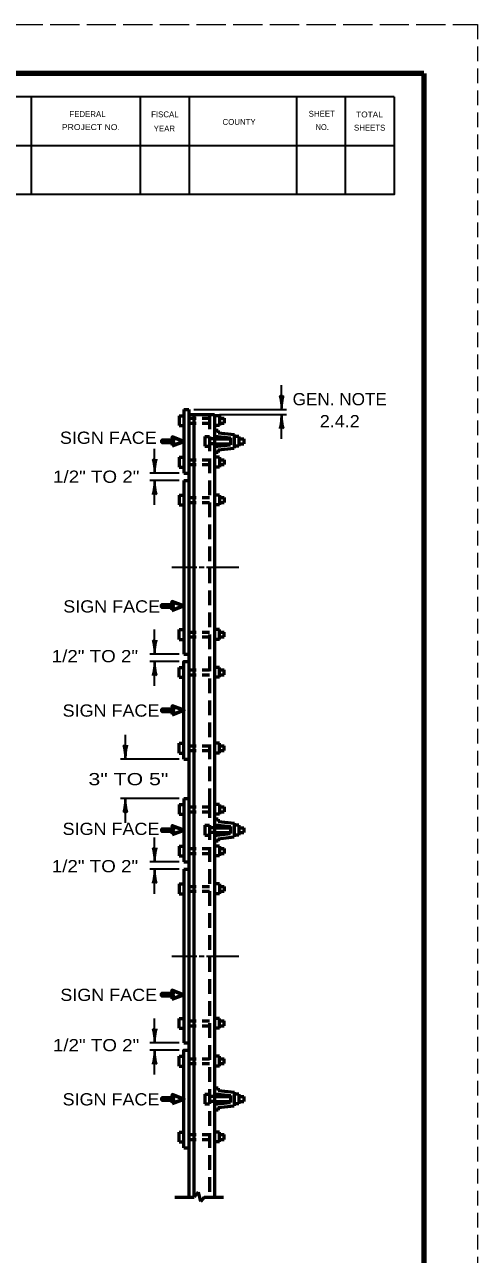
# Model space of a CAD drawing. Extents: x -45 to 635, y -382 to 59.
# Drawn here: x 542.4 to 635.2, y -193 to 58.5 of the extents above; entities that cross this region are included whole.
import ezdxf
from ezdxf.enums import TextEntityAlignment as Align

# ---------------------------------------------------------------- set-up
doc = ezdxf.new("R2010")
doc.units = 0
for name, pattern in [('LONG_DASHED', [7.5, 6, -1.5]), ('MEDIUM_DASHED', [4.5, 3, -1.5]), ('SHORT_DASHED', [2.7, 1.5, -1.2])]:
    doc.linetypes.add(name, pattern=pattern)
doc.layers.add('1', color=7, linetype='Continuous', lineweight=53)
doc.layers.add('61', color=7, linetype='Continuous', lineweight=35)

msp = doc.modelspace()

# ---------------------------------------------------------------- linework, layer by layer
at = {"layer": '1', "linetype": 'MEDIUM_DASHED', "lineweight": 13}
msp.add_line((635.189, 58.54), (635.169, -381.48), dxfattribs=at)
at = {"layer": '1', "lineweight": 35}
for p, q in [((595.089, -20.198), (595.089, -15.198)), ((577.089, -20.198), (596.089, -20.198)), ((582.339, -21.198), (596.089, -21.198)), ((595.089, -26.198), (595.089, -21.198)), ((569.089, -33.198), (569.089, -28.198)), ((574.089, -33.198), (568.089, -33.198)), ((574.089, -34.698), (568.089, -34.698)), ((569.089, -39.698), (569.089, -34.698)), ((572.589, -52.448), (577.714, -52.448)), ((578.214, -52.448), (579.214, -52.448)), ((579.714, -52.448), (586.339, -52.448)), ((569.089, -70.198), (569.089, -65.198)), ((574.089, -70.198), (568.089, -70.198)), ((574.089, -71.698), (568.089, -71.698)), ((569.089, -76.698), (569.089, -71.698)), ((563.089, -91.698), (563.089, -86.698)), ((574.089, -91.698), (562.089, -91.698)), ((574.089, -99.698), (562.089, -99.698)), ((563.089, -104.698), (563.089, -99.698)), ((569.089, -112.698), (569.089, -107.698)), ((574.089, -112.698), (568.089, -112.698)), ((574.089, -114.198), (568.089, -114.198)), ((569.089, -119.198), (569.089, -114.198)), ((572.589, -131.948), (577.714, -131.948)), ((578.214, -131.948), (579.214, -131.948)), ((579.714, -131.948), (586.339, -131.948)), ((569.089, -149.698), (569.089, -144.698)), ((574.089, -149.698), (568.089, -149.698)), ((574.089, -151.198), (568.089, -151.198)), ((569.089, -156.198), (569.089, -151.198))]:
    msp.add_line(p, q, dxfattribs=at)
at = {"layer": '1'}
for p, q in [((574.089, -21.448), (574.089, -23.448)), ((574.089, -21.448), (575.089, -21.448)), ((575.089, -20.198), (575.089, -33.198)), ((575.089, -20.198), (576.089, -20.198)), ((576.089, -21.198), (581.339, -21.198)), ((577.089, -21.198), (577.089, -100.698)), ((581.339, -21.198), (581.339, -100.698)), ((582.339, -21.448), (581.339, -21.448)), ((582.339, -21.448), (582.339, -23.448)), ((582.339, -21.948), (583.339, -21.948)), ((583.339, -21.948), (583.339, -22.948)), ((574.089, -23.448), (575.089, -23.448)), ((582.339, -23.448), (581.339, -23.448)), ((582.089, -24.448), (581.339, -24.448)), ((582.089, -24.448), (582.089, -24.948)), ((582.089, -24.948), (585.339, -25.309)), ((582.339, -22.948), (583.339, -22.948)), ((579.339, -25.698), (579.339, -27.698)), ((579.339, -25.698), (580.339, -25.698)), ((581.339, -25.619), (584.589, -25.98)), ((581.339, -26.198), (584.589, -26.198)), ((581.339, -27.198), (584.589, -27.198)), ((581.339, -27.777), (584.589, -27.416)), ((584.589, -25.98), (584.589, -27.416)), ((585.339, -25.309), (585.339, -28.087)), ((586.339, -25.698), (585.339, -25.698)), ((586.339, -25.698), (586.339, -27.698)), ((586.339, -26.198), (587.339, -26.198)), ((586.339, -27.198), (587.339, -27.198)), ((587.339, -26.198), (587.339, -27.198)), ((574.089, -29.948), (574.089, -31.948)), ((574.089, -29.948), (575.089, -29.948)), ((579.339, -27.698), (580.339, -27.698)), ((582.089, -28.948), (581.339, -28.948)), ((582.339, -29.948), (581.339, -29.948)), ((582.089, -28.448), (585.339, -28.087)), ((582.089, -28.448), (582.089, -28.948)), ((582.339, -29.948), (582.339, -31.948)), ((586.339, -27.698), (585.339, -27.698)), ((574.089, -31.948), (575.089, -31.948)), ((582.339, -31.948), (581.339, -31.948)), ((582.339, -30.448), (583.339, -30.448)), ((582.339, -31.448), (583.339, -31.448)), ((583.339, -30.448), (583.339, -31.448)), ((575.089, -33.198), (576.089, -33.198)), ((575.089, -34.698), (575.089, -70.198)), ((575.089, -34.698), (576.089, -34.698)), ((574.089, -37.698), (574.089, -39.698)), ((574.089, -37.698), (575.089, -37.698)), ((582.339, -37.698), (581.339, -37.698)), ((582.339, -37.698), (582.339, -39.698)), ((574.089, -39.698), (575.089, -39.698)), ((582.339, -39.698), (581.339, -39.698)), ((582.339, -38.198), (583.339, -38.198)), ((582.339, -39.198), (583.339, -39.198)), ((583.339, -38.198), (583.339, -39.198)), ((574.089, -67.198), (574.089, -65.198)), ((574.089, -65.198), (575.089, -65.198)), ((582.339, -65.198), (581.339, -65.198)), ((582.339, -67.198), (582.339, -65.198)), ((574.089, -67.198), (575.089, -67.198)), ((582.339, -67.198), (581.339, -67.198)), ((582.339, -65.698), (583.339, -65.698)), ((582.339, -66.698), (583.339, -66.698)), ((583.339, -66.698), (583.339, -65.698)), ((575.089, -70.198), (576.089, -70.198)), ((574.089, -74.948), (574.089, -72.948)), ((574.089, -72.948), (575.089, -72.948)), ((574.089, -74.948), (575.089, -74.948)), ((582.339, -72.948), (581.339, -72.948)), ((582.339, -74.948), (581.339, -74.948)), ((582.339, -74.948), (582.339, -72.948)), ((582.339, -73.448), (583.339, -73.448)), ((582.339, -74.448), (583.339, -74.448)), ((583.339, -74.448), (583.339, -73.448)), ((574.089, -90.448), (574.089, -88.448)), ((574.089, -88.448), (575.089, -88.448)), ((574.089, -90.448), (575.089, -90.448)), ((582.339, -88.448), (581.339, -88.448)), ((582.339, -90.448), (581.339, -90.448)), ((582.339, -90.448), (582.339, -88.448)), ((582.339, -88.948), (583.339, -88.948)), ((582.339, -89.948), (583.339, -89.948)), ((583.339, -89.948), (583.339, -88.948)), ((575.089, -91.698), (576.089, -91.698)), ((575.089, -99.698), (575.089, -112.698)), ((575.089, -99.698), (576.089, -99.698)), ((574.089, -100.948), (574.089, -102.948)), ((574.089, -100.948), (575.089, -100.948)), ((574.089, -102.948), (575.089, -102.948)), ((577.089, -100.698), (577.089, -181.219)), ((581.339, -100.698), (581.339, -181.219)), ((582.339, -100.948), (581.339, -100.948)), ((582.339, -102.948), (581.339, -102.948)), ((582.339, -100.948), (582.339, -102.948)), ((582.339, -101.448), (583.339, -101.448)), ((582.339, -102.448), (583.339, -102.448)), ((583.339, -101.448), (583.339, -102.448)), ((579.339, -105.198), (579.339, -107.198)), ((579.339, -105.198), (580.339, -105.198)), ((582.089, -103.948), (581.339, -103.948)), ((581.339, -105.119), (584.589, -105.48)), ((582.089, -103.948), (582.089, -104.448)), ((582.089, -104.448), (585.339, -104.809)), ((584.589, -105.48), (584.589, -106.916)), ((585.339, -104.809), (585.339, -107.587)), ((586.339, -105.198), (585.339, -105.198)), ((586.339, -105.198), (586.339, -107.198)), ((579.339, -107.198), (580.339, -107.198)), ((581.339, -105.698), (584.589, -105.698)), ((581.339, -106.698), (584.589, -106.698)), ((581.339, -107.277), (584.589, -106.916)), ((582.089, -107.948), (585.339, -107.587)), ((582.089, -107.948), (582.089, -108.448)), ((586.339, -107.198), (585.339, -107.198)), ((586.339, -105.698), (587.339, -105.698)), ((586.339, -106.698), (587.339, -106.698)), ((587.339, -105.698), (587.339, -106.698)), ((574.089, -109.448), (574.089, -111.448)), ((574.089, -109.448), (575.089, -109.448)), ((582.089, -108.448), (581.339, -108.448)), ((582.339, -109.448), (581.339, -109.448)), ((582.339, -109.448), (582.339, -111.448)), ((582.339, -109.948), (583.339, -109.948)), ((583.339, -109.948), (583.339, -110.948)), ((574.089, -111.448), (575.089, -111.448)), ((575.089, -112.698), (576.089, -112.698)), ((582.339, -111.448), (581.339, -111.448)), ((582.339, -110.948), (583.339, -110.948)), ((575.089, -114.198), (575.089, -149.698)), ((575.089, -114.198), (576.089, -114.198)), ((574.089, -117.198), (574.089, -119.198)), ((574.089, -117.198), (575.089, -117.198)), ((582.339, -117.198), (581.339, -117.198)), ((582.339, -117.198), (582.339, -119.198)), ((582.339, -117.698), (583.339, -117.698)), ((583.339, -117.698), (583.339, -118.698)), ((574.089, -119.198), (575.089, -119.198)), ((582.339, -119.198), (581.339, -119.198)), ((582.339, -118.698), (583.339, -118.698)), ((574.089, -146.698), (574.089, -144.698)), ((574.089, -144.698), (575.089, -144.698)), ((582.339, -144.698), (581.339, -144.698)), ((582.339, -146.698), (582.339, -144.698)), ((582.339, -145.198), (583.339, -145.198)), ((583.339, -146.198), (583.339, -145.198)), ((574.089, -146.698), (575.089, -146.698)), ((582.339, -146.698), (581.339, -146.698)), ((582.339, -146.198), (583.339, -146.198)), ((575.089, -149.698), (576.089, -149.698)), ((574.089, -154.448), (574.089, -152.448)), ((574.089, -152.448), (575.089, -152.448)), ((582.339, -152.448), (581.339, -152.448)), ((582.339, -154.448), (582.339, -152.448)), ((582.339, -152.948), (583.339, -152.948)), ((583.339, -153.948), (583.339, -152.948)), ((574.089, -154.448), (575.089, -154.448)), ((582.339, -154.448), (581.339, -154.448)), ((582.339, -153.948), (583.339, -153.948)), ((579.339, -160.198), (579.339, -162.198)), ((579.339, -160.198), (580.339, -160.198)), ((582.089, -158.948), (581.339, -158.948)), ((581.339, -160.119), (584.589, -160.481)), ((581.339, -160.698), (584.589, -160.698)), ((582.089, -158.948), (582.089, -159.448)), ((582.089, -159.448), (585.339, -159.809)), ((584.589, -160.481), (584.589, -161.916)), ((585.339, -159.809), (585.339, -162.587)), ((586.339, -160.198), (585.339, -160.198)), ((586.339, -160.198), (586.339, -162.198)), ((586.339, -160.698), (587.339, -160.698)), ((587.339, -160.698), (587.339, -161.698)), ((579.339, -162.198), (580.339, -162.198)), ((581.339, -161.698), (584.589, -161.698)), ((581.339, -162.277), (584.589, -161.916)), ((582.089, -163.448), (581.339, -163.448)), ((582.089, -162.948), (585.339, -162.587)), ((582.089, -162.948), (582.089, -163.448)), ((586.339, -162.198), (585.339, -162.198)), ((586.339, -161.698), (587.339, -161.698)), ((574.089, -169.948), (574.089, -167.948)), ((574.089, -167.948), (575.089, -167.948)), ((582.339, -167.948), (581.339, -167.948)), ((582.339, -169.948), (582.339, -167.948)), ((582.339, -168.448), (583.339, -168.448)), ((583.339, -169.448), (583.339, -168.448)), ((574.089, -169.948), (575.089, -169.948)), ((582.339, -169.948), (581.339, -169.948)), ((582.339, -169.448), (583.339, -169.448)), ((575.089, -171.198), (576.089, -171.198)), ((577.977, -180.266), (577.198, -181.239)), ((577.977, -180.266), (578.452, -182.171)), ((573.198, -181.239), (577.198, -181.239)), ((579.198, -181.239), (578.452, -182.171)), ((579.198, -181.239), (583.198, -181.239))]:
    msp.add_line(p, q, dxfattribs=at)
at = {"layer": '1', "linetype": 'SHORT_DASHED'}
for p, q in [((576.089, -21.948), (581.339, -21.948)), ((576.089, -22.948), (581.339, -22.948)), ((581.339, -26.198), (580.339, -26.198)), ((581.339, -27.198), (580.339, -27.198)), ((576.089, -30.448), (581.339, -30.448)), ((576.089, -31.448), (581.339, -31.448)), ((576.089, -38.198), (581.339, -38.198)), ((576.089, -39.198), (581.339, -39.198)), ((576.089, -65.698), (581.339, -65.698)), ((576.089, -66.698), (581.339, -66.698)), ((576.089, -73.448), (581.339, -73.448)), ((576.089, -74.448), (581.339, -74.448)), ((576.089, -88.948), (581.339, -88.948)), ((576.089, -89.948), (581.339, -89.948)), ((576.089, -101.448), (581.339, -101.448)), ((576.089, -102.448), (581.339, -102.448)), ((581.339, -105.698), (580.339, -105.698)), ((581.339, -106.698), (580.339, -106.698)), ((576.089, -109.948), (581.339, -109.948)), ((576.089, -110.948), (581.339, -110.948)), ((576.089, -117.698), (581.339, -117.698)), ((576.089, -118.698), (581.339, -118.698)), ((576.089, -145.198), (581.339, -145.198)), ((576.089, -146.198), (581.339, -146.198)), ((576.089, -152.948), (581.339, -152.948)), ((576.089, -153.948), (581.339, -153.948)), ((581.339, -160.698), (580.339, -160.698)), ((581.339, -161.698), (580.339, -161.698)), ((576.089, -168.448), (581.339, -168.448)), ((576.089, -169.448), (581.339, -169.448))]:
    msp.add_line(p, q, dxfattribs=at)
at = {"layer": '1', "linetype": 'MEDIUM_DASHED'}
for p, q in [((580.339, -21.198), (580.339, -100.698)), ((580.339, -100.698), (580.339, -181.219))]:
    msp.add_line(p, q, dxfattribs=at)
at = {"layer": '1'}
for points in [[(576.089, -20.198), (576.089, -34.698), (576.089, -99.698)], [(575.089, -91.698), (575.089, -71.698), (576.089, -71.698)], [(576.089, -99.698), (576.089, -114.198), (576.089, -181.198)], [(575.089, -171.198), (575.089, -151.198), (576.089, -151.198)]]:
    msp.add_lwpolyline(points, dxfattribs=at)
at = {"layer": '1', "lineweight": 60}
for points in [[(572.704, -27.598), (575.089, -26.698), (572.704, -25.798), (572.975, -26.473), (570.589, -26.473), (570.589, -26.923), (572.975, -26.923)], [(572.636, -61.25), (575.021, -60.35), (572.636, -59.45), (572.906, -60.125), (570.521, -60.125), (570.521, -60.575), (572.906, -60.575)], [(572.704, -82.598), (575.089, -81.698), (572.704, -80.798), (572.975, -81.473), (570.589, -81.473), (570.589, -81.923), (572.975, -81.923)], [(572.704, -107.098), (575.089, -106.198), (572.704, -105.298), (572.975, -105.973), (570.589, -105.973), (570.589, -106.423), (572.975, -106.423)], [(572.636, -140.75), (575.021, -139.85), (572.636, -138.95), (572.906, -139.625), (570.521, -139.625), (570.521, -140.075), (572.906, -140.075)], [(572.704, -162.098), (575.089, -161.198), (572.704, -160.298), (572.975, -160.973), (570.589, -160.973), (570.589, -161.423), (572.975, -161.423)]]:
    msp.add_lwpolyline(points, close=True, dxfattribs=at)
at = {"layer": '1', "lineweight": 40}
for centre, major_axis, ratio, start_param, end_param in [((594.813, -19.107), (0.156, -1.786), 0.122415, 0.8963533, 3.1415927), ((594.813, -19.107), (0.156, -1.786), 0.122415, 0.8963533, 3.1415927), ((595.301, -19.078), (-0.176, -1.756), 0.07063, 3.1407148, 5.41811), ((595.301, -19.078), (-0.176, -1.756), 0.07063, 3.1407148, 5.41811), ((594.878, -22.319), (0.176, 1.756), 0.07063, 3.1407148, 5.41811), ((595.366, -22.289), (-0.156, 1.786), 0.122415, 0.8963533, 3.1415927), ((568.813, -32.107), (0.156, -1.786), 0.122415, 0.8963533, 3.1415927), ((568.813, -32.107), (0.156, -1.786), 0.122415, 0.8963533, 3.1415927), ((569.301, -32.078), (-0.176, -1.756), 0.07063, 3.1407148, 5.41811), ((569.301, -32.078), (-0.176, -1.756), 0.07063, 3.1407148, 5.41811), ((568.878, -35.819), (0.176, 1.756), 0.07063, 3.1407148, 5.41811), ((569.366, -35.789), (-0.156, 1.786), 0.122415, 0.8963533, 3.1415927), ((568.813, -69.107), (0.156, -1.786), 0.122415, 0.8963533, 3.1415927), ((568.813, -69.107), (0.156, -1.786), 0.122415, 0.8963533, 3.1415927), ((569.301, -69.078), (-0.176, -1.756), 0.07063, 3.1407148, 5.41811), ((569.301, -69.078), (-0.176, -1.756), 0.07063, 3.1407148, 5.41811), ((568.878, -72.819), (0.176, 1.756), 0.07063, 3.1407148, 5.41811), ((569.366, -72.789), (-0.156, 1.786), 0.122415, 0.8963533, 3.1415927), ((562.813, -90.607), (0.156, -1.786), 0.122415, 0.8963533, 3.1415927), ((562.813, -90.607), (0.156, -1.786), 0.122415, 0.8963533, 3.1415927), ((563.301, -90.578), (-0.176, -1.756), 0.07063, 3.1407148, 5.41811), ((563.301, -90.578), (-0.176, -1.756), 0.07063, 3.1407148, 5.41811), ((562.878, -100.819), (0.176, 1.756), 0.07063, 3.1407148, 5.41811), ((562.878, -100.819), (0.176, 1.756), 0.07063, 3.1407148, 5.41811), ((563.366, -100.789), (-0.156, 1.786), 0.122415, 0.8963533, 3.1415927), ((563.366, -100.789), (-0.156, 1.786), 0.122415, 0.8963533, 3.1415927), ((568.813, -111.607), (0.156, -1.786), 0.122415, 0.8963533, 3.1415927), ((568.813, -111.607), (0.156, -1.786), 0.122415, 0.8963533, 3.1415927), ((569.301, -111.578), (-0.176, -1.756), 0.07063, 3.1407148, 5.41811), ((569.301, -111.578), (-0.176, -1.756), 0.07063, 3.1407148, 5.41811), ((568.878, -115.319), (0.176, 1.756), 0.07063, 3.1407148, 5.41811), ((569.366, -115.289), (-0.156, 1.786), 0.122415, 0.8963533, 3.1415927), ((568.813, -148.607), (0.156, -1.786), 0.122415, 0.8963533, 3.1415927), ((568.813, -148.607), (0.156, -1.786), 0.122415, 0.8963533, 3.1415927), ((569.301, -148.578), (-0.176, -1.756), 0.07063, 3.1407148, 5.41811), ((569.301, -148.578), (-0.176, -1.756), 0.07063, 3.1407148, 5.41811), ((568.878, -152.319), (0.176, 1.756), 0.07063, 3.1407148, 5.41811), ((568.878, -152.319), (0.176, 1.756), 0.07063, 3.1407148, 5.41811), ((569.366, -152.289), (-0.156, 1.786), 0.122415, 0.8963533, 3.1415927), ((569.366, -152.289), (-0.156, 1.786), 0.122415, 0.8963533, 3.1415927)]:
    msp.add_ellipse(centre, major_axis=major_axis, ratio=ratio, start_param=start_param, end_param=end_param, dxfattribs=at)
at = {"layer": '61', "linetype": 'LONG_DASHED', "lineweight": 13}
msp.add_line((-44.831, 58.54), (635.189, 58.54), dxfattribs=at)
at = {"layer": '61', "lineweight": 158}
msp.add_line((624.209, 48.54), (624.229, -371.5), dxfattribs=at)
at = {"layer": '61'}
for p, q in [((543.809, 43.78), (543.809, 23.78)), ((566.129, 43.78), (566.129, 23.78)), ((576.129, 43.78), (576.129, 23.78)), ((598.109, 43.8), (598.109, 23.8)), ((608.109, 43.8), (608.109, 23.8)), ((618.129, 33.76), (510.109, 33.78))]:
    msp.add_line(p, q, dxfattribs=at)
at = {"layer": '61', "lineweight": 158}
msp.add_lwpolyline([(624.209, 48.54), (-14.831, 48.54), (-14.831, -371.48)], dxfattribs=at)
at = {"layer": '61'}
for points in [[(618.109, 43.8), (510.129, 43.78), (510.129, 23.78)], [(618.109, 43.8), (618.109, 23.8), (510.129, 23.78)]]:
    msp.add_lwpolyline(points, dxfattribs=at)

# ---------------------------------------------------------------- texts
at = {"layer": '1'}
for s, width, p in [('GEN. NOTE', 1.05, (606.994, -19.315)), ('2.4.2', 1.1, (606.994, -23.815)), ('SIGN FACE', 1.1, (559.593, -27.2)), ('1/2" TO 2"', 1.15, (557.12, -35.171)), ('SIGN FACE', 1.1, (560.28, -61.697)), ('1/2" TO 2"', 1.15, (556.846, -71.867)), ('SIGN FACE', 1.1, (560.143, -82.999)), ('3" TO 5"', 1.3, (563.715, -97.018)), ('SIGN FACE', 1.1, (560.143, -107.188)), ('1/2" TO 2"', 1.15, (556.86, -114.816)), ('SIGN FACE', 1.1, (559.681, -141.139)), ('1/2" TO 2"', 1.15, (557.091, -151.423)), ('SIGN FACE', 1.1, (560.143, -162.503))]:
    msp.add_text(s, height=2.5, dxfattribs=dict(at, width=width)).set_placement(p, align=Align.CENTER)
at = {"layer": '61'}
for s, rotation, p in [('FEDERAL', 0.007, (551.629, 39.64)), ('FISCAL', 359.942, (568.369, 39.58)), ('SHEET', 0.059, (600.629, 39.7)), ('YEAR', 0.105, (568.889, 36.68)), ('COUNTY', 0.069, (582.989, 38.04)), ('SHEETS', 359.959, (609.909, 36.86))]:
    msp.add_text(s, height=1.201, rotation=rotation, dxfattribs=at).set_placement(p)
for s, rotation, width, p in [('TOTAL', 359.926, 1.05, (610.369, 39.56)), ('PROJECT NO.', 359.922, 1.1, (550.089, 36.98)), ('NO.', 359.852, 0.95, (602.049, 36.98))]:
    msp.add_text(s, height=1.201, rotation=rotation, dxfattribs=dict(at, width=width)).set_placement(p)

doc.saveas('drawing.dxf')
